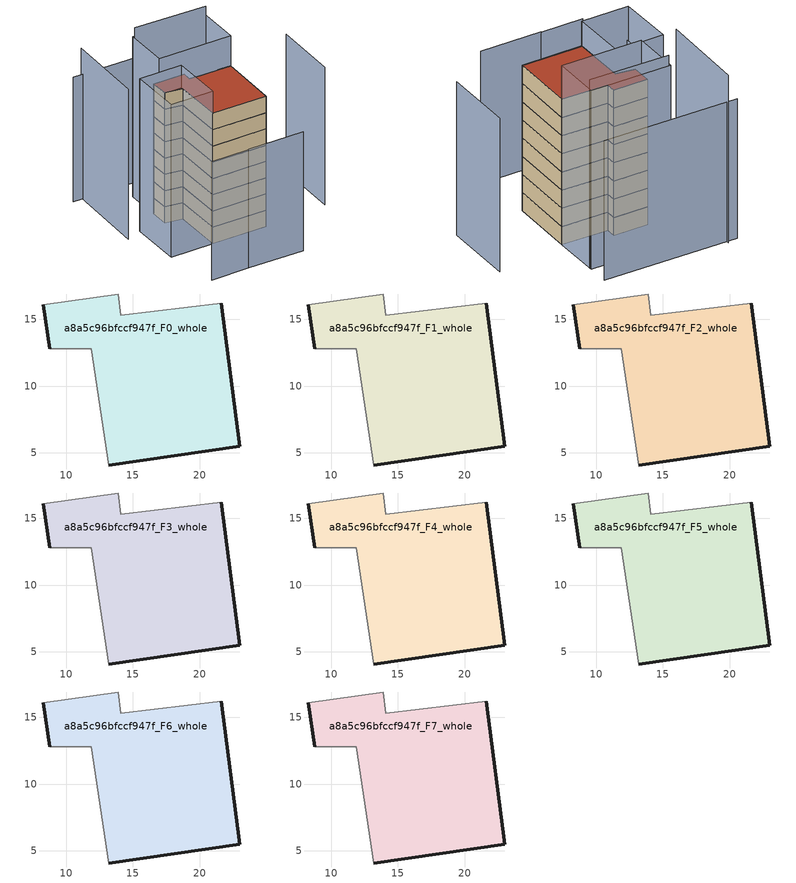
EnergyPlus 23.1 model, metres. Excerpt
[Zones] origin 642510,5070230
a8a5c96bfccf947f_F0_whole
 floor ground (EU_floor_Construction): 22.99,5.5 21.6,16.21 14.09,15.31 13.89,16.91 8.29,16.11 8.79,12.81 11.89,12.81 13.19,4.1 z0
 wall outside (EU_wall_Construction): 21.6,16.21 22.99,5.5 13.19,4.1 / 8.79,12.81 8.29,16.11 z0:3
 wall adiabatic (EU_wall_Construction): 13.19,4.1 11.89,12.81 8.79,12.81 / 8.29,16.11 13.89,16.91 14.09,15.31 21.6,16.21 z0:3
a8a5c96bfccf947f_F1_whole
 floor to a8a5c96bfccf947f_F0_whole (EU_floor_Construction): 22.99,5.5 21.6,16.21 14.09,15.31 13.89,16.91 8.29,16.11 8.78,12.81 11.89,12.81 13.19,4.1 z3
 wall outside (EU_wall_Construction): 21.6,16.21 22.99,5.5 13.19,4.1 / 8.79,12.81 8.29,16.11 z3:6
 wall adiabatic (EU_wall_Construction): 13.19,4.1 11.89,12.81 8.79,12.81 / 8.29,16.11 13.89,16.91 14.09,15.31 21.6,16.21 z3:6
a8a5c96bfccf947f_F2_whole
 floor to a8a5c96bfccf947f_F1_whole (EU_floor_Construction): 22.99,5.5 21.6,16.21 14.09,15.31 13.89,16.91 8.29,16.11 8.78,12.81 11.89,12.81 13.19,4.1 z6
 wall outside (EU_wall_Construction): 21.6,16.21 22.99,5.5 13.19,4.1 / 8.79,12.81 8.29,16.11 z6:9
 wall adiabatic (EU_wall_Construction): 13.19,4.1 11.89,12.81 8.79,12.81 / 8.29,16.11 13.89,16.91 14.09,15.31 21.6,16.21 z6:9
a8a5c96bfccf947f_F3_whole
 floor to a8a5c96bfccf947f_F2_whole (EU_floor_Construction): 22.99,5.5 21.6,16.21 14.09,15.31 13.89,16.91 8.29,16.11 8.78,12.81 11.89,12.81 13.19,4.1 z9
 wall outside (EU_wall_Construction): 21.6,16.21 22.99,5.5 13.19,4.1 / 8.79,12.81 8.29,16.11 z9:12
 wall adiabatic (EU_wall_Construction): 13.19,4.1 11.89,12.81 8.79,12.81 / 8.29,16.11 13.89,16.91 14.09,15.31 21.6,16.21 z9:12
a8a5c96bfccf947f_F4_whole
 floor to a8a5c96bfccf947f_F3_whole (EU_floor_Construction): 22.99,5.5 21.6,16.21 14.09,15.31 13.89,16.91 8.29,16.11 8.78,12.81 11.89,12.81 13.19,4.1 z12
 wall outside (EU_wall_Construction): 21.6,16.21 22.99,5.5 13.19,4.1 / 8.79,12.81 8.29,16.11 z12:15
 wall adiabatic (EU_wall_Construction): 13.19,4.1 11.89,12.81 8.79,12.81 / 8.29,16.11 13.89,16.91 14.09,15.31 21.6,16.21 z12:15
a8a5c96bfccf947f_F5_whole
 floor to a8a5c96bfccf947f_F4_whole (EU_floor_Construction): 22.99,5.5 21.6,16.21 14.09,15.31 13.89,16.91 8.29,16.11 8.78,12.81 11.89,12.81 13.19,4.1 z15
 wall outside (EU_wall_Construction): 21.6,16.21 22.99,5.5 13.19,4.1 / 8.79,12.81 8.29,16.11 z15:18
 wall adiabatic (EU_wall_Construction): 13.19,4.1 11.89,12.81 8.79,12.81 / 8.29,16.11 13.89,16.91 14.09,15.31 21.6,16.21 z15:18
a8a5c96bfccf947f_F6_whole
 floor to a8a5c96bfccf947f_F5_whole (EU_floor_Construction): 22.99,5.5 21.6,16.21 14.09,15.31 13.89,16.91 8.29,16.11 8.78,12.81 11.89,12.81 13.19,4.1 z18
 wall outside (EU_wall_Construction): 21.6,16.21 22.99,5.5 13.19,4.1 / 8.79,12.81 8.29,16.11 z18:21
 wall adiabatic (EU_wall_Construction): 13.19,4.1 11.89,12.81 8.79,12.81 / 8.29,16.11 13.89,16.91 14.09,15.31 21.6,16.21 z18:21
a8a5c96bfccf947f_F7_whole
 floor to a8a5c96bfccf947f_F6_whole (EU_floor_Construction): 22.99,5.5 21.6,16.21 14.09,15.31 13.89,16.91 8.29,16.11 8.78,12.81 11.89,12.81 13.19,4.1 z21
 wall outside (EU_wall_Construction): 21.6,16.21 22.99,5.5 13.19,4.1 / 8.79,12.81 8.29,16.11 z21:24
 wall adiabatic (EU_wall_Construction): 13.19,4.1 11.89,12.81 8.79,12.81 / 8.29,16.11 13.89,16.91 14.09,15.31 21.6,16.21 z21:24
 roof outside (EU_roof_Construction): 21.6,16.21 22.99,5.5 13.19,4.1 11.89,12.81 8.79,12.81 8.29,16.11 13.89,16.91 14.09,15.31 z24
shading: 8.68,-5.9 15.49,-4.9 z0:21.8; 34.08,7.9 32.51,19.41 z0:25.3; 15.49,-4.91 25.39,-3.51 z0:21.9; 4.47,12.64 5.78,3.1 z0:22.6; 11.82,13.26 13.19,4.1 / 13.19,4.1 5.55,2.96 / 5.55,2.96 4.18,12.12 / 4.18,12.12 11.82,13.26 z0:28.1; -0.15,25.1 1.58,10.71 z0:27.6; 20.5,24.01 21.6,16.21 / 21.6,16.21 8.52,14.37 / 8.52,14.37 7.43,22.17 / 7.43,22.17 20.5,24.01 z0:29.5; 20.54,23.65 7.69,22.02 z0:31.1; 19.91,27.39 -1.79,24.47 z0:23
[Building]
EU S2 Campaign: North Axis=0; Terrain=City; Solar Distribution=FullExterior
[Site:Location]
Lyon-Bron: Latitude=45.75; Longitude=5; Time Zone=1; Elevation=198
[SizingPeriod:WeatherFileDays]
AnnualSizingPeriod: Begin Month=1; Begin Day of Month=1; End Month=12; End Day of Month=31; Day of Week for Start Day=Monday; Use Weather File Daylight Saving Period=No; Use Weather File Rain and Snow Indicators=No
[MATERIAL]
EU_InternalMass_Material: Roughness=MediumRough; Thickness=0.1; Conductivity=1; Density=1800; Specific Heat=900; Thermal Absorptance=0.9; Solar Absorptance=0.7; Visible Absorptance=0.7
[MATERIAL:NOMASS] Roughness=MediumRough; Thermal Absorptance=0.9; Solar Absorptance=0.7; Visible Absorptance=0.7
Name | Thermal Resistance
EU_wall_NoMass | 0.776494
EU_roof_NoMass | 0.486893
EU_floor_NoMass | 0.421597
[CONSTRUCTION]
EU_wall_Construction: EU_wall_NoMass
EU_roof_Construction: EU_roof_NoMass
EU_floor_Construction: EU_floor_NoMass
EU_InternalMass_Construction: EU_InternalMass_Material
[ZONE] Type=1; Multiplier=1; Ceiling Height=autocalculate; Floor Area=autocalculate; Part of Total Floor Area=Yes
Name | Volume
a8a5c96bfccf947f_F0_whole | 372.569
a8a5c96bfccf947f_F1_whole; a8a5c96bfccf947f_F2_whole; a8a5c96bfccf947f_F3_whole; a8a5c96bfccf947f_F4_whole; a8a5c96bfccf947f_F5_whole; a8a5c96bfccf947f_F6_whole; a8a5c96bfccf947f_F7_whole | 372.57
[INTERNALMASS] Construction=EU_InternalMass_Construction; Surface Area=124.19
Name | Zone or ZoneList
a8a5c96bfccf947f_F0_whole_EU_InternalMass | a8a5c96bfccf947f_F0_whole
a8a5c96bfccf947f_F1_whole_EU_InternalMass | a8a5c96bfccf947f_F1_whole
a8a5c96bfccf947f_F2_whole_EU_InternalMass | a8a5c96bfccf947f_F2_whole
a8a5c96bfccf947f_F3_whole_EU_InternalMass | a8a5c96bfccf947f_F3_whole
a8a5c96bfccf947f_F4_whole_EU_InternalMass | a8a5c96bfccf947f_F4_whole
a8a5c96bfccf947f_F5_whole_EU_InternalMass | a8a5c96bfccf947f_F5_whole
a8a5c96bfccf947f_F6_whole_EU_InternalMass | a8a5c96bfccf947f_F6_whole
a8a5c96bfccf947f_F7_whole_EU_InternalMass | a8a5c96bfccf947f_F7_whole
[OTHEREQUIPMENT] Fuel Type=Electricity; Design Level Calculation Method=Watts/Area; Power per Zone Floor Area=1; Fraction Latent=0; Fraction Radiant=0; Fraction Lost=0; Carbon Dioxide Generation Rate=0; EndUse Subcategory=EU_Step8_InternalGains
Name | Zone or ZoneList or Space or SpaceList | Schedule
EU_Step8_InternalGain_a8a5c96bfccf947f_F0_whole_f000 | a8a5c96bfccf947f_F0_whole | EU_Step8_GainSchedule_a8a5c96bfccf947f_F0_whole_f000
EU_Step8_InternalGain_a8a5c96bfccf947f_F1_whole_f000 | a8a5c96bfccf947f_F1_whole | EU_Step8_GainSchedule_a8a5c96bfccf947f_F1_whole_f000
EU_Step8_InternalGain_a8a5c96bfccf947f_F2_whole_f000 | a8a5c96bfccf947f_F2_whole | EU_Step8_GainSchedule_a8a5c96bfccf947f_F2_whole_f000
EU_Step8_InternalGain_a8a5c96bfccf947f_F3_whole_f000 | a8a5c96bfccf947f_F3_whole | EU_Step8_GainSchedule_a8a5c96bfccf947f_F3_whole_f000
EU_Step8_InternalGain_a8a5c96bfccf947f_F4_whole_f000 | a8a5c96bfccf947f_F4_whole | EU_Step8_GainSchedule_a8a5c96bfccf947f_F4_whole_f000
EU_Step8_InternalGain_a8a5c96bfccf947f_F5_whole_f000 | a8a5c96bfccf947f_F5_whole | EU_Step8_GainSchedule_a8a5c96bfccf947f_F5_whole_f000
EU_Step8_InternalGain_a8a5c96bfccf947f_F6_whole_f000 | a8a5c96bfccf947f_F6_whole | EU_Step8_GainSchedule_a8a5c96bfccf947f_F6_whole_f000
EU_Step8_InternalGain_a8a5c96bfccf947f_F7_whole_f000 | a8a5c96bfccf947f_F7_whole | EU_Step8_GainSchedule_a8a5c96bfccf947f_F7_whole_f000
[ZONEVENTILATION:DESIGNFLOWRATE] Schedule=EU_AlwaysOn; Design Flow Rate Calculation Method=AirChanges/Hour; Air Changes per Hour=0.693814; Ventilation Type=Natural; Fan Pressure Rise=0; Fan Total Efficiency=1; Constant Term Coefficient=1; Temperature Term Coefficient=0; Velocity Term Coefficient=0; Velocity Squared Term Coefficient=0; Minimum Indoor Temperature=-100; Maximum Indoor Temperature=100; Delta Temperature=-100; Minimum Outdoor Temperature=-100; Maximum Outdoor Temperature=100; Maximum Wind Speed=40
Name | Zone or ZoneList or Space or SpaceList
EU_ConstantAir_a8a5c96bfccf947f_F0_whole | a8a5c96bfccf947f_F0_whole
EU_ConstantAir_a8a5c96bfccf947f_F1_whole | a8a5c96bfccf947f_F1_whole
EU_ConstantAir_a8a5c96bfccf947f_F2_whole | a8a5c96bfccf947f_F2_whole
EU_ConstantAir_a8a5c96bfccf947f_F3_whole | a8a5c96bfccf947f_F3_whole
EU_ConstantAir_a8a5c96bfccf947f_F4_whole | a8a5c96bfccf947f_F4_whole
EU_ConstantAir_a8a5c96bfccf947f_F5_whole | a8a5c96bfccf947f_F5_whole
EU_ConstantAir_a8a5c96bfccf947f_F6_whole | a8a5c96bfccf947f_F6_whole
EU_ConstantAir_a8a5c96bfccf947f_F7_whole | a8a5c96bfccf947f_F7_whole
[HVACTEMPLATE:THERMOSTAT] Constant Heating Setpoint=20; Constant Cooling Setpoint=50
EU_HeatOnly_a8a5c96bfccf947f_F0_whole; EU_HeatOnly_a8a5c96bfccf947f_F1_whole; EU_HeatOnly_a8a5c96bfccf947f_F2_whole; EU_HeatOnly_a8a5c96bfccf947f_F3_whole; EU_HeatOnly_a8a5c96bfccf947f_F4_whole; EU_HeatOnly_a8a5c96bfccf947f_F5_whole; EU_HeatOnly_a8a5c96bfccf947f_F6_whole; EU_HeatOnly_a8a5c96bfccf947f_F7_whole
[HVACTEMPLATE:ZONE:IDEALLOADSAIRSYSTEM] System Availability Schedule=EU_AlwaysOn; Maximum Heating Supply Air Temperature=50; Minimum Cooling Supply Air Temperature=13; Maximum Heating Supply Air Humidity Ratio=0.0156; Minimum Cooling Supply Air Humidity Ratio=0.0077; Heating Limit=NoLimit; Cooling Limit=NoLimit; Heating Availability Schedule=EU_AlwaysOn; Cooling Availability Schedule=EU_CoolingOff; Dehumidification Control Type=ConstantSensibleHeatRatio; Cooling Sensible Heat Ratio=0.7; Dehumidification Setpoint=60; Humidification Control Type=None; Humidification Setpoint=30; Outdoor Air Method=None; Outdoor Air Flow Rate per Person=0.00944; Outdoor Air Flow Rate per Zone Floor Area=0; Outdoor Air Flow Rate per Zone=0; Demand Controlled Ventilation Type=None; Outdoor Air Economizer Type=NoEconomizer; Heat Recovery Type=None; Sensible Heat Recovery Effectiveness=0.7; Latent Heat Recovery Effectiveness=0.65
Name | Template Thermostat
a8a5c96bfccf947f_F0_whole | EU_HeatOnly_a8a5c96bfccf947f_F0_whole
a8a5c96bfccf947f_F1_whole | EU_HeatOnly_a8a5c96bfccf947f_F1_whole
a8a5c96bfccf947f_F2_whole | EU_HeatOnly_a8a5c96bfccf947f_F2_whole
a8a5c96bfccf947f_F3_whole | EU_HeatOnly_a8a5c96bfccf947f_F3_whole
a8a5c96bfccf947f_F4_whole | EU_HeatOnly_a8a5c96bfccf947f_F4_whole
a8a5c96bfccf947f_F5_whole | EU_HeatOnly_a8a5c96bfccf947f_F5_whole
a8a5c96bfccf947f_F6_whole | EU_HeatOnly_a8a5c96bfccf947f_F6_whole
a8a5c96bfccf947f_F7_whole | EU_HeatOnly_a8a5c96bfccf947f_F7_whole
[SIZING:ZONE] Zone Cooling Design Supply Air Temperature Input Method=SupplyAirTemperature; Zone Cooling Design Supply Air Temperature=13; Zone Heating Design Supply Air Temperature Input Method=SupplyAirTemperature; Zone Heating Design Supply Air Temperature=50; Zone Cooling Design Supply Air Humidity Ratio=0.008; Zone Heating Design Supply Air Humidity Ratio=0.008; Cooling Design Air Flow Method=DesignDay; Cooling Design Air Flow Rate=0; Cooling Minimum Air Flow per Zone Floor Area=0.000762; Cooling Minimum Air Flow=0; Cooling Minimum Air Flow Fraction=0.2; Heating Design Air Flow Method=DesignDay; Heating Design Air Flow Rate=0; Heating Maximum Air Flow per Zone Floor Area=0.002032; Heating Maximum Air Flow=0.141576; Heating Maximum Air Flow Fraction=0.3; Account for Dedicated Outdoor Air System=No; Dedicated Outdoor Air System Control Strategy=NeutralSupplyAir; Dedicated Outdoor Air Low Setpoint Temperature for Design=autosize; Dedicated Outdoor Air High Setpoint Temperature for Design=autosize; Zone Load Sizing Method=Sensible Load Only No Latent Load; Zone Latent Cooling Design Supply Air Humidity Ratio Input Method=HumidityRatioDifference; Zone Cooling Design Supply Air Humidity Ratio Difference=0.005; Zone Latent Heating Design Supply Air Humidity Ratio Input Method=HumidityRatioDifference; Zone Humidification Design Supply Air Humidity Ratio Difference=0.005
a8a5c96bfccf947f_F0_whole; a8a5c96bfccf947f_F1_whole; a8a5c96bfccf947f_F2_whole; a8a5c96bfccf947f_F3_whole; a8a5c96bfccf947f_F4_whole; a8a5c96bfccf947f_F5_whole; a8a5c96bfccf947f_F6_whole; a8a5c96bfccf947f_F7_whole
[SCHEDULE:CONSTANT]
Name | Hourly Value
EU_AlwaysOn | 1
EU_CoolingOff | 0
[SCHEDULE:FILE] Column Number=1; Rows to Skip at Top=0; Number of Hours of Data=8760; Column Separator=Comma; Interpolate to Timestep=No; Minutes per Item=60; Adjust Schedule for Daylight Savings=Yes
Name | File
EU_Step8_GainSchedule_a8a5c96bfccf947f_F0_whole_f000 | ../../schedules/a8a5c96bfccf947f/a8a5c96bfccf947f_F0_whole_f000_gain.csv
EU_Step8_GainSchedule_a8a5c96bfccf947f_F1_whole_f000 | ../../schedules/a8a5c96bfccf947f/a8a5c96bfccf947f_F1_whole_f000_gain.csv
EU_Step8_GainSchedule_a8a5c96bfccf947f_F2_whole_f000 | ../../schedules/a8a5c96bfccf947f/a8a5c96bfccf947f_F2_whole_f000_gain.csv
EU_Step8_GainSchedule_a8a5c96bfccf947f_F3_whole_f000 | ../../schedules/a8a5c96bfccf947f/a8a5c96bfccf947f_F3_whole_f000_gain.csv
EU_Step8_GainSchedule_a8a5c96bfccf947f_F4_whole_f000 | ../../schedules/a8a5c96bfccf947f/a8a5c96bfccf947f_F4_whole_f000_gain.csv
EU_Step8_GainSchedule_a8a5c96bfccf947f_F5_whole_f000 | ../../schedules/a8a5c96bfccf947f/a8a5c96bfccf947f_F5_whole_f000_gain.csv
EU_Step8_GainSchedule_a8a5c96bfccf947f_F6_whole_f000 | ../../schedules/a8a5c96bfccf947f/a8a5c96bfccf947f_F6_whole_f000_gain.csv
EU_Step8_GainSchedule_a8a5c96bfccf947f_F7_whole_f000 | ../../schedules/a8a5c96bfccf947f/a8a5c96bfccf947f_F7_whole_f000_gain.csv
